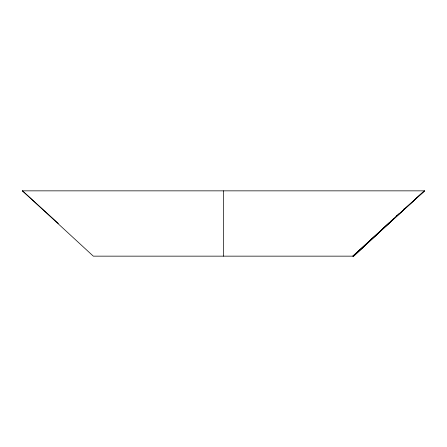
<?xml version="1.0" encoding="UTF-8"?>
<svg xmlns="http://www.w3.org/2000/svg" width="447" height="447" viewBox="0 0 447 447"><rect width="100%" height="100%" fill="white"/><g stroke="black" fill="none" stroke-linecap="round" stroke-linejoin="round"><path stroke-width="0.67" d="M384.744 227.076L353.683 256.153L93.317 256.153L22.439 190.847L58.361 223.5M385.761 226.121L393.405 218.974M396.964 215.633L399.512 213.253M389.471 222.556L353.471 256.153L424.421 190.847L352.823 256.153L424.628 190.847L22.35 190.847M390.488 221.606L393.528 218.767M396.064 216.404L397.076 215.454M403.669 209.302L404.686 208.358M223.55 190.847L223.55 256.153"/></g></svg>
